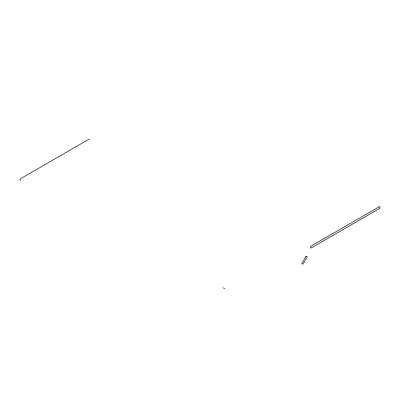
<?xml version="1.0" encoding="UTF-8"?>
<svg xmlns="http://www.w3.org/2000/svg" width="400" height="400" viewBox="0 0 400 400"><rect width="100%" height="100%" fill="white"/><g stroke="black" fill="none" stroke-linecap="round" stroke-linejoin="round"><path stroke-width="0.6" d="M89.41 139.295L89.135 139.135L20.28 178.89L20 179.37L20.28 180.81M223.015 287.73L224.72 288.715M310.865 246.225L310.59 246.705L310.865 248.15L379.72 208.395L380 206.63L379.72 206.47L310.865 246.225M306.09 256.215L301.82 263.62L302.995 264.3L307.27 256.895L306.09 256.215"/></g></svg>
